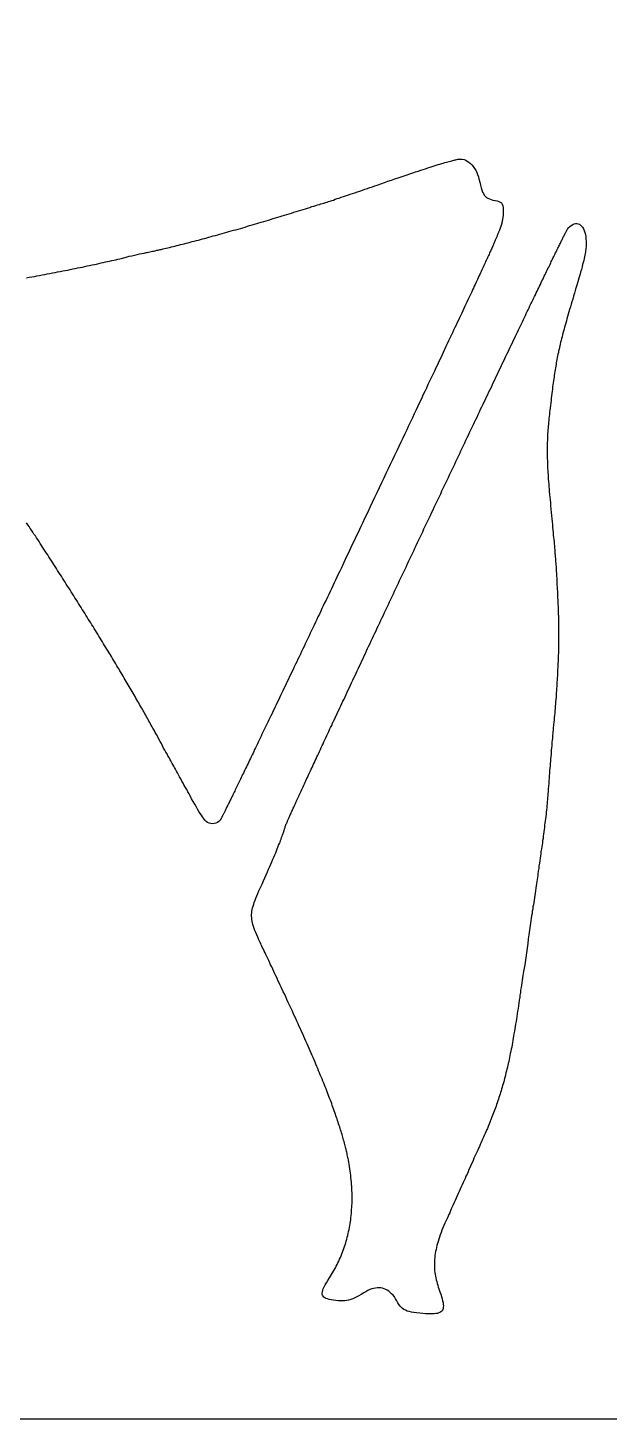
# Model space of a CAD drawing. Header units: millimetres. Extents: x 0 to 300, y 0 to 300.
# Drawn here: x 155.4 to 198.3, y 0 to 102.6 of the extents above; entities that cross this region are included whole.
import ezdxf

# ---------------------------------------------------------------- set-up
doc = ezdxf.new("R2010")
doc.units = ezdxf.units.MM
doc.layers.add('DIS_KONTUR', color=1, linetype='Continuous')
doc.layers.add('IC_DELIKLER', color=5, linetype='Continuous')

msp = doc.modelspace()

# ---------------------------------------------------------------- linework, layer by layer
at = {"layer": 'DIS_KONTUR'}
msp.add_lwpolyline([(0, 300), (300, 300), (300, 0), (0, 0)], close=True, dxfattribs=at)
at = {"layer": 'IC_DELIKLER'}
msp.add_lwpolyline([(155.35, 84.15), (155.54, 84.18), (155.73, 84.21), (155.92, 84.25), (156.11, 84.29), (156.3, 84.32), (156.49, 84.36), (156.68, 84.39), (156.87, 84.43), (157.06, 84.47), (157.25, 84.5), (157.44, 84.54), (157.63, 84.58), (157.82, 84.61), (158.01, 84.65), (158.19, 84.69), (158.38, 84.72), (158.56, 84.76), (158.75, 84.8), (158.93, 84.83), (159.11, 84.87), (159.29, 84.91), (159.47, 84.94), (159.64, 84.98), (159.82, 85.02), (159.99, 85.05), (160.17, 85.09), (160.34, 85.13), (160.5, 85.16), (160.67, 85.2), (160.84, 85.24), (161, 85.27), (161.16, 85.31), (161.32, 85.34), (161.47, 85.38), (161.62, 85.41), (161.77, 85.45), (161.92, 85.48), (162.07, 85.52), (162.21, 85.55), (162.35, 85.58), (162.49, 85.62), (162.62, 85.65), (162.75, 85.68), (162.92, 85.73), (163.11, 85.77), (163.3, 85.81), (163.49, 85.86), (163.68, 85.9), (163.85, 85.94), (164.01, 85.97), (164.15, 86), (164.24, 86.02), (164.33, 86.04), (164.43, 86.06), (164.52, 86.08), (164.62, 86.1), (164.73, 86.12), (164.83, 86.14), (164.94, 86.17), (165.05, 86.19), (165.16, 86.22), (165.28, 86.24), (165.4, 86.27), (165.52, 86.3), (165.64, 86.33), (165.76, 86.36), (165.89, 86.39), (166.02, 86.42), (166.15, 86.45), (166.28, 86.48), (166.42, 86.52), (166.55, 86.55), (166.69, 86.59), (166.83, 86.62), (166.97, 86.66), (167.12, 86.7), (167.26, 86.73), (167.41, 86.77), (167.56, 86.81), (167.71, 86.85), (167.86, 86.89), (168.01, 86.93), (168.16, 86.97), (168.32, 87.01), (168.47, 87.05), (168.63, 87.1), (168.79, 87.14), (168.95, 87.18), (169.11, 87.23), (169.27, 87.27), (169.44, 87.32), (169.6, 87.36), (169.77, 87.41), (169.93, 87.46), (170.1, 87.5), (170.26, 87.55), (170.43, 87.6), (170.6, 87.65), (170.77, 87.69), (170.94, 87.74), (171.11, 87.79), (171.28, 87.84), (171.45, 87.89), (171.62, 87.94), (171.79, 87.99), (171.97, 88.04), (172.14, 88.09), (172.31, 88.14), (172.48, 88.19), (172.65, 88.25), (172.83, 88.3), (173, 88.35), (173.17, 88.4), (173.34, 88.45), (173.52, 88.51), (173.69, 88.56), (173.86, 88.61), (174.03, 88.66), (174.2, 88.72), (174.36, 88.77), (174.53, 88.82), (174.7, 88.87), (174.87, 88.92), (175.04, 88.98), (175.22, 89.03), (175.39, 89.08), (175.56, 89.14), (175.73, 89.19), (175.9, 89.24), (176.06, 89.29), (176.22, 89.34), (176.38, 89.39), (176.53, 89.43), (176.67, 89.48), (176.8, 89.52), (176.93, 89.56), (177.05, 89.59), (177.15, 89.63), (177.25, 89.65), (177.33, 89.68), (177.41, 89.7), (177.5, 89.73), (177.61, 89.77), (177.72, 89.8), (177.84, 89.84), (177.97, 89.88), (178.1, 89.93), (178.24, 89.98), (178.39, 90.02), (178.54, 90.08), (178.7, 90.13), (178.86, 90.18), (179.03, 90.24), (179.2, 90.3), (179.38, 90.36), (179.55, 90.42), (179.73, 90.48), (179.92, 90.54), (180.1, 90.6), (180.28, 90.67), (180.47, 90.73), (180.65, 90.79), (180.84, 90.86), (181.02, 90.92), (181.2, 90.98), (181.47, 91.08), (181.74, 91.17), (181.99, 91.26), (182.24, 91.35), (182.49, 91.43), (182.73, 91.51), (182.96, 91.59), (183.18, 91.67), (183.4, 91.74), (183.61, 91.81), (183.82, 91.88), (184.02, 91.95), (184.21, 92.01), (184.4, 92.08), (184.58, 92.14), (184.76, 92.19), (184.93, 92.25), (185.09, 92.3), (185.25, 92.35), (185.4, 92.4), (185.54, 92.44), (185.68, 92.49), (185.82, 92.53), (185.95, 92.57), (186.07, 92.6), (186.19, 92.64), (186.3, 92.67), (186.41, 92.7), (186.51, 92.73), (186.6, 92.75), (186.69, 92.78), (186.78, 92.8), (186.86, 92.82), (186.93, 92.84), (187, 92.85), (187.07, 92.86), (187.13, 92.88), (187.18, 92.88), (187.23, 92.89), (187.28, 92.9), (187.32, 92.9), (187.35, 92.9), (187.47, 92.89), (187.6, 92.86), (187.72, 92.81), (187.84, 92.75), (187.96, 92.67), (188.07, 92.57), (188.18, 92.47), (188.28, 92.35), (188.38, 92.21), (188.46, 92.07), (188.54, 91.92), (188.6, 91.76), (188.66, 91.6), (188.7, 91.43), (188.75, 91.19), (188.8, 90.97), (188.85, 90.78), (188.9, 90.62), (188.96, 90.47), (189.02, 90.35), (189.09, 90.24), (189.17, 90.15), (189.26, 90.07), (189.35, 90.01), (189.47, 89.96), (189.59, 89.92), (189.73, 89.88), (189.88, 89.85), (190.03, 89.82), (190.16, 89.78), (190.26, 89.73), (190.35, 89.66), (190.41, 89.57), (190.45, 89.46), (190.48, 89.33), (190.49, 89.16), (190.48, 88.97), (190.47, 88.74), (190.44, 88.47), (190.43, 88.45), (190.43, 88.44), (190.43, 88.42), (190.43, 88.41), (190.43, 88.4), (190.42, 88.38), (190.42, 88.37), (190.42, 88.35), (190.42, 88.34), (190.41, 88.32), (190.41, 88.3), (190.41, 88.29), (190.4, 88.27), (190.4, 88.26), (190.4, 88.24), (190.39, 88.22), (190.39, 88.21), (190.38, 88.19), (190.38, 88.17), (190.38, 88.15), (190.37, 88.13), (190.36, 88.11), (190.36, 88.09), (190.35, 88.07), (190.35, 88.05), (190.34, 88.03), (190.33, 88), (190.32, 87.98), (190.32, 87.95), (190.31, 87.93), (190.3, 87.9), (190.29, 87.88), (190.28, 87.85), (190.27, 87.82), (190.26, 87.79), (190.25, 87.76), (190.24, 87.73), (190.22, 87.7), (190.21, 87.66), (190.2, 87.63), (190.18, 87.59), (190.17, 87.56), (190.15, 87.52), (190.14, 87.48), (190.12, 87.44), (190.1, 87.4), (190.09, 87.35), (190.07, 87.31), (190.05, 87.27), (190.03, 87.22), (190.01, 87.17), (189.99, 87.12), (189.97, 87.07), (189.95, 87.02), (189.92, 86.96), (189.9, 86.91), (189.87, 86.85), (189.85, 86.79), (189.82, 86.73), (189.79, 86.67), (189.77, 86.61), (189.74, 86.54), (189.71, 86.48), (189.68, 86.41), (189.65, 86.34), (189.61, 86.26), (189.58, 86.19), (189.55, 86.11), (189.51, 86.04), (189.48, 85.96), (189.44, 85.87), (189.4, 85.79), (189.36, 85.7), (189.32, 85.62), (189.28, 85.53), (189.24, 85.43), (189.19, 85.34), (189.15, 85.24), (189.11, 85.15), (189.06, 85.04), (189.01, 84.94), (188.96, 84.84), (188.91, 84.73), (188.86, 84.62), (188.81, 84.51), (188.76, 84.39), (188.7, 84.27), (188.65, 84.15), (188.59, 84.03), (188.53, 83.91), (188.47, 83.78), (188.41, 83.65), (188.35, 83.52), (188.29, 83.38), (188.23, 83.25), (188.16, 83.11), (188.09, 82.96), (188.02, 82.82), (187.96, 82.67), (187.88, 82.52), (187.81, 82.36), (187.74, 82.21), (187.66, 82.05), (187.59, 81.88), (187.51, 81.72), (187.43, 81.55), (187.35, 81.38), (187.27, 81.2), (187.18, 81.02), (187.1, 80.84), (187.01, 80.66), (186.92, 80.47), (186.83, 80.28), (186.74, 80.09), (186.65, 79.89), (186.56, 79.69), (186.46, 79.49), (186.36, 79.28), (186.26, 79.07), (186.16, 78.86), (186.06, 78.64), (185.96, 78.42), (185.85, 78.19), (185.74, 77.97), (185.63, 77.74), (185.52, 77.5), (185.41, 77.26), (185.3, 77.02), (185.18, 76.78), (185.06, 76.53), (184.94, 76.27), (184.82, 76.02), (184.7, 75.76), (184.57, 75.49), (184.45, 75.22), (184.32, 74.95), (184.19, 74.68), (184.06, 74.4), (183.92, 74.11), (183.79, 73.83), (183.65, 73.53), (183.51, 73.24), (183.37, 72.94), (183.22, 72.64), (183.08, 72.33), (182.93, 72.02), (182.78, 71.7), (182.63, 71.38), (182.48, 71.05), (182.32, 70.73), (182.16, 70.39), (182, 70.06), (181.84, 69.71), (181.68, 69.37), (181.51, 69.02), (181.34, 68.66), (181.17, 68.3), (181, 67.94), (180.83, 67.57), (180.65, 67.2), (180.47, 66.82), (180.29, 66.44), (180.11, 66.05), (180, 65.82), (179.89, 65.6), (179.79, 65.37), (179.68, 65.15), (179.57, 64.92), (179.47, 64.7), (179.36, 64.48), (179.26, 64.26), (179.15, 64.04), (179.05, 63.81), (178.94, 63.59), (178.84, 63.38), (178.74, 63.16), (178.63, 62.94), (178.53, 62.72), (178.43, 62.51), (178.32, 62.29), (178.22, 62.07), (178.12, 61.86), (178.02, 61.65), (177.92, 61.43), (177.82, 61.22), (177.72, 61.01), (177.62, 60.8), (177.52, 60.59), (177.42, 60.38), (177.32, 60.18), (177.22, 59.97), (177.12, 59.76), (177.03, 59.56), (176.93, 59.35), (176.83, 59.15), (176.74, 58.95), (176.64, 58.75), (176.55, 58.54), (176.45, 58.34), (176.36, 58.15), (176.26, 57.95), (176.17, 57.75), (176.08, 57.56), (175.98, 57.36), (175.89, 57.17), (175.8, 56.97), (175.71, 56.78), (175.62, 56.59), (175.53, 56.4), (175.44, 56.21), (175.35, 56.02), (175.26, 55.84), (175.17, 55.65), (175.08, 55.47), (174.99, 55.28), (174.91, 55.1), (174.82, 54.92), (174.73, 54.74), (174.65, 54.56), (174.56, 54.38), (174.48, 54.21), (174.4, 54.03), (174.31, 53.86), (174.23, 53.69), (174.15, 53.51), (174.07, 53.34), (173.99, 53.17), (173.91, 53.01), (173.83, 52.84), (173.75, 52.67), (173.67, 52.51), (173.59, 52.35), (173.51, 52.18), (173.44, 52.02), (173.36, 51.86), (173.28, 51.71), (173.21, 51.55), (173.14, 51.39), (173.06, 51.24), (172.99, 51.09), (172.92, 50.94), (172.84, 50.79), (172.77, 50.64), (172.7, 50.49), (172.63, 50.35), (172.56, 50.2), (172.5, 50.06), (172.43, 49.92), (172.36, 49.78), (172.29, 49.64), (172.23, 49.5), (172.16, 49.37), (172.1, 49.23), (172.04, 49.1), (171.97, 48.97), (171.91, 48.84), (171.85, 48.71), (171.79, 48.59), (171.73, 48.46), (171.67, 48.34), (171.61, 48.22), (171.55, 48.1), (171.49, 47.98), (171.44, 47.86), (171.38, 47.75), (171.33, 47.63), (171.27, 47.52), (171.22, 47.41), (171.17, 47.3), (171.12, 47.19), (171.07, 47.09), (171.01, 46.98), (170.97, 46.88), (170.92, 46.78), (170.87, 46.68), (170.82, 46.59), (170.78, 46.49), (170.73, 46.4), (170.69, 46.31), (170.64, 46.22), (170.6, 46.13), (170.56, 46.04), (170.52, 45.96), (170.48, 45.88), (170.44, 45.79), (170.4, 45.72), (170.36, 45.64), (170.32, 45.56), (170.29, 45.49), (170.25, 45.42), (170.22, 45.35), (170.19, 45.28), (170.15, 45.22), (170.12, 45.15), (170.09, 45.09), (170.06, 45.03), (170.03, 44.97), (170, 44.91), (169.98, 44.86), (169.95, 44.81), (169.93, 44.76), (169.9, 44.71), (169.88, 44.66), (169.86, 44.62), (169.84, 44.58), (169.82, 44.54), (169.8, 44.5), (169.78, 44.46), (169.76, 44.43), (169.74, 44.4), (169.73, 44.37), (169.71, 44.34), (169.7, 44.31), (169.69, 44.29), (169.68, 44.27), (169.67, 44.25), (169.66, 44.23), (169.65, 44.22), (169.64, 44.2), (169.63, 44.19), (169.63, 44.19), (169.63, 44.18), (169.62, 44.17), (169.52, 44.07), (169.41, 44), (169.29, 43.94), (169.17, 43.91), (169.05, 43.9), (168.93, 43.91), (168.81, 43.94), (168.69, 44), (168.59, 44.07), (168.48, 44.17), (168.48, 44.17), (168.44, 44.23), (168.38, 44.3), (168.31, 44.4), (168.24, 44.52), (168.15, 44.66), (168.05, 44.81), (167.95, 44.98), (167.85, 45.16), (167.74, 45.35), (167.62, 45.54), (167.51, 45.74), (167.4, 45.95), (167.32, 46.1), (167.23, 46.25), (167.15, 46.41), (167.06, 46.56), (166.97, 46.72), (166.88, 46.88), (166.8, 47.04), (166.71, 47.2), (166.63, 47.35), (166.55, 47.5), (166.47, 47.64), (166.39, 47.78), (166.32, 47.91), (166.25, 48.04), (166.19, 48.15), (166.13, 48.26), (166.08, 48.35), (166.03, 48.44), (165.97, 48.54), (165.91, 48.65), (165.85, 48.77), (165.77, 48.9), (165.7, 49.04), (165.62, 49.18), (165.54, 49.33), (165.45, 49.48), (165.37, 49.64), (165.28, 49.81), (165.19, 49.97), (165.1, 50.14), (165.01, 50.3), (164.92, 50.47), (164.83, 50.63), (164.74, 50.79), (164.65, 50.95), (164.6, 51.05), (164.54, 51.15), (164.49, 51.26), (164.43, 51.36), (164.37, 51.46), (164.31, 51.57), (164.25, 51.68), (164.19, 51.79), (164.13, 51.89), (164.07, 52), (164.01, 52.12), (163.94, 52.23), (163.88, 52.34), (163.81, 52.45), (163.75, 52.57), (163.68, 52.68), (163.62, 52.8), (163.55, 52.92), (163.48, 53.04), (163.41, 53.15), (163.34, 53.27), (163.27, 53.39), (163.2, 53.52), (163.13, 53.64), (163.06, 53.76), (162.99, 53.88), (162.91, 54.01), (162.84, 54.13), (162.77, 54.26), (162.69, 54.38), (162.62, 54.51), (162.54, 54.64), (162.47, 54.77), (162.39, 54.9), (162.31, 55.03), (162.23, 55.16), (162.16, 55.29), (162.08, 55.42), (162, 55.55), (161.92, 55.68), (161.84, 55.82), (161.76, 55.95), (161.68, 56.08), (161.6, 56.22), (161.52, 56.35), (161.43, 56.49), (161.35, 56.62), (161.27, 56.76), (161.18, 56.9), (161.1, 57.03), (161.02, 57.17), (160.93, 57.31), (160.85, 57.45), (160.76, 57.59), (160.68, 57.73), (160.59, 57.87), (160.51, 58.01), (160.42, 58.15), (160.33, 58.29), (160.25, 58.43), (160.16, 58.57), (160.07, 58.71), (159.98, 58.85), (159.89, 58.99), (159.81, 59.13), (159.72, 59.28), (159.63, 59.42), (159.54, 59.56), (159.45, 59.7), (159.36, 59.85), (159.27, 59.99), (159.18, 60.13), (159.09, 60.28), (159, 60.42), (158.91, 60.56), (158.82, 60.71), (158.73, 60.85), (158.64, 60.99), (158.55, 61.14), (158.46, 61.28), (158.37, 61.42), (158.27, 61.57), (158.18, 61.71), (158.09, 61.85), (158, 62), (157.91, 62.14), (157.82, 62.28), (157.73, 62.43), (157.63, 62.57), (157.54, 62.71), (157.45, 62.86), (157.36, 63), (157.27, 63.14), (157.17, 63.28), (157.08, 63.43), (156.99, 63.57), (156.9, 63.71), (156.81, 63.85), (156.72, 63.99), (156.62, 64.13), (156.53, 64.28), (156.44, 64.42), (156.35, 64.56), (156.26, 64.7), (156.17, 64.84), (156.08, 64.98), (155.99, 65.11), (155.89, 65.25), (155.8, 65.39), (155.71, 65.53), (155.62, 65.67), (155.53, 65.8), (155.44, 65.94), (155.35, 66.08)], dxfattribs=at)
msp.add_lwpolyline([(184.33, 7.81), (184.1, 7.83), (183.9, 7.86), (183.72, 7.89), (183.55, 7.93), (183.41, 7.97), (183.28, 8.03), (183.16, 8.09), (183.06, 8.16), (182.96, 8.25), (182.88, 8.34), (182.79, 8.45), (182.71, 8.58), (182.63, 8.72), (182.55, 8.87), (182.46, 9.01), (182.36, 9.13), (182.26, 9.25), (182.16, 9.35), (182.05, 9.43), (181.94, 9.51), (181.83, 9.57), (181.71, 9.62), (181.59, 9.65), (181.47, 9.68), (181.34, 9.69), (181.21, 9.69), (181.07, 9.67), (180.93, 9.64), (180.79, 9.6), (180.65, 9.55), (180.5, 9.48), (180.35, 9.4), (180.2, 9.31), (180.02, 9.2), (179.85, 9.1), (179.69, 9.01), (179.54, 8.94), (179.39, 8.87), (179.24, 8.82), (179.09, 8.78), (178.95, 8.75), (178.8, 8.73), (178.65, 8.72), (178.49, 8.72), (178.32, 8.73), (178.15, 8.75), (177.97, 8.77), (177.81, 8.79), (177.66, 8.82), (177.54, 8.86), (177.43, 8.9), (177.34, 8.95), (177.26, 9), (177.21, 9.06), (177.17, 9.13), (177.14, 9.2), (177.14, 9.29), (177.15, 9.39), (177.18, 9.5), (177.22, 9.62), (177.28, 9.75), (177.36, 9.9), (177.45, 10.05), (177.55, 10.23), (177.67, 10.42), (177.75, 10.54), (177.83, 10.66), (177.9, 10.78), (177.97, 10.9), (178.04, 11.03), (178.11, 11.15), (178.17, 11.28), (178.24, 11.41), (178.3, 11.53), (178.36, 11.66), (178.42, 11.79), (178.48, 11.92), (178.53, 12.05), (178.59, 12.18), (178.64, 12.32), (178.69, 12.45), (178.74, 12.59), (178.78, 12.72), (178.83, 12.86), (178.87, 13), (178.91, 13.13), (178.95, 13.27), (178.99, 13.41), (179.02, 13.55), (179.06, 13.7), (179.09, 13.84), (179.12, 13.98), (179.15, 14.13), (179.17, 14.27), (179.2, 14.42), (179.22, 14.56), (179.24, 14.71), (179.26, 14.86), (179.28, 15.01), (179.29, 15.16), (179.3, 15.31), (179.31, 15.46), (179.32, 15.61), (179.33, 15.76), (179.34, 15.91), (179.34, 16.07), (179.34, 16.22), (179.34, 16.38), (179.34, 16.53), (179.34, 16.69), (179.33, 16.85), (179.33, 17.01), (179.32, 17.16), (179.31, 17.32), (179.29, 17.48), (179.28, 17.65), (179.26, 17.81), (179.25, 17.97), (179.23, 18.13), (179.2, 18.29), (179.18, 18.46), (179.15, 18.62), (179.13, 18.79), (179.1, 18.95), (179.07, 19.12), (179.05, 19.21), (179.03, 19.3), (179.01, 19.39), (178.99, 19.49), (178.97, 19.58), (178.95, 19.68), (178.93, 19.77), (178.9, 19.87), (178.88, 19.96), (178.85, 20.06), (178.83, 20.16), (178.8, 20.26), (178.78, 20.36), (178.75, 20.47), (178.72, 20.57), (178.69, 20.67), (178.66, 20.78), (178.63, 20.89), (178.6, 20.99), (178.57, 21.1), (178.53, 21.21), (178.5, 21.32), (178.46, 21.43), (178.43, 21.55), (178.39, 21.66), (178.35, 21.78), (178.32, 21.89), (178.28, 22.01), (178.24, 22.13), (178.2, 22.25), (178.15, 22.37), (178.11, 22.49), (178.07, 22.62), (178.02, 22.74), (177.98, 22.87), (177.93, 23), (177.88, 23.13), (177.84, 23.26), (177.79, 23.39), (177.74, 23.52), (177.69, 23.66), (177.63, 23.79), (177.58, 23.93), (177.53, 24.07), (177.47, 24.21), (177.42, 24.35), (177.36, 24.49), (177.3, 24.64), (177.25, 24.78), (177.19, 24.93), (177.13, 25.08), (177.06, 25.23), (177, 25.38), (176.94, 25.54), (176.87, 25.69), (176.81, 25.85), (176.74, 26.01), (176.67, 26.17), (176.61, 26.33), (176.54, 26.49), (176.47, 26.66), (176.39, 26.82), (176.32, 26.99), (176.25, 27.16), (176.17, 27.33), (176.1, 27.5), (176.02, 27.68), (175.94, 27.86), (175.86, 28.03), (175.78, 28.21), (175.7, 28.4), (175.62, 28.58), (175.53, 28.77), (175.45, 28.95), (175.36, 29.14), (175.28, 29.33), (175.19, 29.53), (175.1, 29.72), (175.01, 29.92), (174.92, 30.12), (174.83, 30.32), (174.73, 30.52), (174.64, 30.72), (174.54, 30.93), (174.45, 31.14), (174.35, 31.35), (174.27, 31.51), (174.2, 31.67), (174.12, 31.84), (174.04, 32), (173.96, 32.17), (173.88, 32.34), (173.81, 32.51), (173.73, 32.68), (173.65, 32.84), (173.57, 33.01), (173.49, 33.17), (173.42, 33.34), (173.34, 33.5), (173.27, 33.65), (173.2, 33.81), (173.13, 33.96), (173.06, 34.1), (172.99, 34.25), (172.93, 34.38), (172.87, 34.51), (172.81, 34.64), (172.75, 34.75), (172.7, 34.86), (172.65, 34.97), (172.61, 35.06), (172.57, 35.15), (172.48, 35.35), (172.39, 35.53), (172.31, 35.71), (172.24, 35.88), (172.18, 36.03), (172.12, 36.18), (172.08, 36.32), (172.03, 36.46), (172, 36.59), (171.97, 36.72), (171.95, 36.84), (171.94, 36.96), (171.93, 37.08), (171.93, 37.2), (171.94, 37.32), (171.96, 37.44), (171.98, 37.57), (172.01, 37.69), (172.04, 37.82), (172.09, 37.96), (172.13, 38.1), (172.19, 38.26), (172.25, 38.41), (172.32, 38.58), (172.4, 38.76), (172.48, 38.95), (172.6, 39.2), (172.71, 39.45), (172.81, 39.68), (172.91, 39.91), (173.01, 40.13), (173.1, 40.34), (173.19, 40.54), (173.27, 40.74), (173.35, 40.92), (173.43, 41.1), (173.5, 41.28), (173.57, 41.44), (173.64, 41.6), (173.71, 41.76), (173.77, 41.9), (173.82, 42.04), (173.88, 42.18), (173.93, 42.31), (173.98, 42.43), (174.03, 42.55), (174.07, 42.67), (174.11, 42.77), (174.15, 42.88), (174.19, 42.98), (174.22, 43.07), (174.25, 43.16), (174.28, 43.25), (174.31, 43.33), (174.33, 43.41), (174.35, 43.49), (174.38, 43.56), (174.4, 43.63), (174.4, 43.64), (174.4, 43.66), (174.41, 43.67), (174.41, 43.69), (174.42, 43.71), (174.43, 43.73), (174.44, 43.75), (174.45, 43.78), (174.46, 43.81), (174.47, 43.84), (174.49, 43.87), (174.5, 43.91), (174.52, 43.94), (174.54, 43.98), (174.55, 44.02), (174.57, 44.07), (174.59, 44.11), (174.61, 44.16), (174.64, 44.21), (174.66, 44.26), (174.68, 44.32), (174.71, 44.38), (174.74, 44.43), (174.76, 44.49), (174.79, 44.56), (174.82, 44.62), (174.85, 44.69), (174.88, 44.76), (174.91, 44.83), (174.95, 44.9), (174.98, 44.97), (175.01, 45.05), (175.05, 45.13), (175.09, 45.21), (175.12, 45.29), (175.16, 45.38), (175.2, 45.46), (175.24, 45.55), (175.28, 45.64), (175.32, 45.73), (175.37, 45.82), (175.41, 45.92), (175.45, 46.01), (175.5, 46.11), (175.54, 46.21), (175.59, 46.31), (175.64, 46.42), (175.69, 46.52), (175.74, 46.63), (175.79, 46.74), (175.84, 46.85), (175.89, 46.96), (175.94, 47.07), (175.99, 47.19), (176.05, 47.3), (176.1, 47.42), (176.16, 47.54), (176.21, 47.66), (176.27, 47.79), (176.33, 47.91), (176.39, 48.04), (176.45, 48.16), (176.51, 48.29), (176.57, 48.42), (176.63, 48.55), (176.69, 48.69), (176.75, 48.82), (176.81, 48.96), (176.88, 49.09), (176.94, 49.23), (177.01, 49.37), (177.07, 49.51), (177.14, 49.66), (177.21, 49.8), (177.27, 49.94), (177.34, 50.09), (177.41, 50.24), (177.48, 50.39), (177.55, 50.54), (177.62, 50.69), (177.69, 50.84), (177.76, 50.99), (177.84, 51.15), (177.91, 51.31), (177.98, 51.46), (178.06, 51.62), (178.13, 51.78), (178.21, 51.94), (178.28, 52.1), (178.36, 52.27), (178.43, 52.43), (178.51, 52.59), (178.59, 52.76), (178.67, 52.93), (178.75, 53.09), (178.83, 53.26), (178.9, 53.43), (178.98, 53.6), (179.06, 53.77), (179.15, 53.95), (179.23, 54.12), (179.31, 54.29), (179.39, 54.47), (179.47, 54.65), (179.56, 54.82), (179.64, 55), (179.72, 55.18), (179.81, 55.36), (179.89, 55.54), (179.98, 55.72), (180.06, 55.9), (180.15, 56.08), (180.23, 56.27), (180.32, 56.45), (180.41, 56.64), (180.49, 56.82), (180.58, 57.01), (180.67, 57.19), (180.76, 57.38), (180.85, 57.57), (180.93, 57.76), (181.02, 57.95), (181.11, 58.13), (181.2, 58.33), (181.29, 58.52), (181.38, 58.71), (181.47, 58.9), (181.56, 59.09), (181.65, 59.28), (181.74, 59.48), (181.83, 59.67), (181.93, 59.87), (182.02, 60.06), (182.11, 60.25), (182.2, 60.45), (182.29, 60.65), (182.39, 60.84), (182.48, 61.04), (182.57, 61.24), (182.66, 61.43), (182.76, 61.63), (182.85, 61.83), (182.94, 62.03), (183.04, 62.23), (183.13, 62.42), (183.23, 62.62), (183.32, 62.82), (183.41, 63.02), (183.51, 63.22), (183.6, 63.42), (183.7, 63.62), (183.79, 63.82), (183.89, 64.02), (183.98, 64.22), (184.07, 64.42), (184.17, 64.62), (184.26, 64.82), (184.36, 65.02), (184.45, 65.22), (184.55, 65.42), (184.64, 65.63), (184.74, 65.83), (184.83, 66.03), (184.93, 66.23), (185.02, 66.43), (185.12, 66.63), (185.21, 66.83), (185.31, 67.03), (185.4, 67.23), (185.5, 67.43), (185.59, 67.63), (185.69, 67.83), (185.78, 68.03), (185.88, 68.23), (185.97, 68.43), (186.06, 68.63), (186.16, 68.83), (186.25, 69.03), (186.35, 69.23), (186.44, 69.43), (186.53, 69.62), (186.63, 69.82), (186.72, 70.02), (186.82, 70.22), (186.91, 70.41), (187, 70.61), (187.09, 70.81), (187.19, 71), (187.28, 71.2), (187.37, 71.39), (187.47, 71.59), (187.56, 71.78), (187.65, 71.97), (187.74, 72.17), (187.83, 72.36), (187.92, 72.55), (188.01, 72.74), (188.11, 72.94), (188.2, 73.13), (188.29, 73.32), (188.38, 73.51), (188.47, 73.7), (188.56, 73.88), (188.64, 74.07), (188.73, 74.26), (188.82, 74.45), (188.91, 74.63), (189, 74.82), (189.09, 75), (189.17, 75.18), (189.26, 75.37), (189.35, 75.55), (189.43, 75.73), (189.52, 75.91), (189.61, 76.09), (189.69, 76.27), (189.78, 76.45), (189.86, 76.63), (189.94, 76.81), (190.03, 76.98), (190.11, 77.16), (190.19, 77.33), (190.28, 77.5), (190.36, 77.68), (190.44, 77.85), (190.52, 78.02), (190.6, 78.19), (190.68, 78.36), (190.76, 78.52), (190.84, 78.69), (190.92, 78.86), (191, 79.02), (191.08, 79.19), (191.16, 79.35), (191.23, 79.51), (191.31, 79.67), (191.39, 79.83), (191.46, 79.99), (191.54, 80.14), (191.61, 80.3), (191.69, 80.46), (191.76, 80.61), (191.83, 80.76), (191.91, 80.91), (191.98, 81.06), (192.05, 81.21), (192.12, 81.36), (192.19, 81.51), (192.26, 81.65), (192.33, 81.79), (192.4, 81.94), (192.46, 82.08), (192.53, 82.22), (192.6, 82.36), (192.66, 82.49), (192.73, 82.63), (192.79, 82.76), (192.86, 82.9), (192.92, 83.03), (192.98, 83.16), (193.04, 83.29), (193.1, 83.41), (193.17, 83.54), (193.23, 83.66), (193.28, 83.79), (193.34, 83.91), (193.4, 84.03), (193.46, 84.14), (193.51, 84.26), (193.57, 84.38), (193.62, 84.49), (193.68, 84.6), (193.73, 84.71), (193.78, 84.82), (193.84, 84.93), (193.89, 85.03), (193.94, 85.13), (193.99, 85.24), (194.03, 85.34), (194.08, 85.43), (194.13, 85.53), (194.17, 85.63), (194.22, 85.72), (194.26, 85.81), (194.31, 85.9), (194.35, 85.99), (194.39, 86.07), (194.43, 86.16), (194.47, 86.24), (194.51, 86.32), (194.55, 86.4), (194.59, 86.47), (194.63, 86.55), (194.66, 86.62), (194.7, 86.69), (194.73, 86.76), (194.76, 86.83), (194.79, 86.89), (194.83, 86.95), (194.86, 87.01), (194.88, 87.07), (194.91, 87.13), (194.94, 87.18), (194.97, 87.23), (194.99, 87.28), (195.02, 87.33), (195.04, 87.38), (195.06, 87.42), (195.08, 87.46), (195.1, 87.5), (195.12, 87.54), (195.14, 87.58), (195.16, 87.61), (195.17, 87.64), (195.19, 87.67), (195.2, 87.69), (195.22, 87.72), (195.23, 87.74), (195.24, 87.76), (195.25, 87.78), (195.26, 87.79), (195.26, 87.8), (195.27, 87.81), (195.28, 87.82), (195.28, 87.82), (195.39, 87.93), (195.5, 88.01), (195.61, 88.08), (195.71, 88.12), (195.81, 88.14), (195.91, 88.14), (196.01, 88.12), (196.1, 88.09), (196.18, 88.03), (196.26, 87.96), (196.33, 87.87), (196.4, 87.76), (196.45, 87.63), (196.5, 87.49), (196.54, 87.34), (196.57, 87.16), (196.58, 86.98), (196.59, 86.88), (196.59, 86.79), (196.6, 86.69), (196.6, 86.6), (196.59, 86.52), (196.59, 86.43), (196.58, 86.33), (196.58, 86.24), (196.56, 86.14), (196.55, 86.04), (196.53, 85.93), (196.51, 85.82), (196.49, 85.7), (196.46, 85.57), (196.42, 85.43), (196.39, 85.28), (196.34, 85.12), (196.3, 84.95), (196.25, 84.76), (196.19, 84.56), (196.13, 84.34), (196.06, 84.11), (195.99, 83.86), (195.91, 83.59), (195.82, 83.31), (195.73, 83), (195.67, 82.79), (195.61, 82.58), (195.55, 82.38), (195.49, 82.19), (195.44, 82), (195.38, 81.82), (195.33, 81.64), (195.28, 81.46), (195.23, 81.29), (195.18, 81.13), (195.14, 80.97), (195.09, 80.81), (195.05, 80.65), (195.01, 80.5), (194.97, 80.36), (194.93, 80.21), (194.89, 80.07), (194.86, 79.93), (194.82, 79.79), (194.79, 79.66), (194.75, 79.52), (194.72, 79.39), (194.69, 79.26), (194.66, 79.13), (194.63, 79.01), (194.6, 78.88), (194.57, 78.75), (194.55, 78.63), (194.52, 78.51), (194.5, 78.38), (194.47, 78.26), (194.45, 78.13), (194.42, 78.01), (194.4, 77.88), (194.38, 77.75), (194.36, 77.63), (194.34, 77.5), (194.31, 77.37), (194.29, 77.24), (194.27, 77.1), (194.25, 76.97), (194.23, 76.83), (194.21, 76.69), (194.19, 76.55), (194.17, 76.4), (194.15, 76.25), (194.13, 76.1), (194.11, 75.94), (194.09, 75.78), (194.07, 75.62), (194.05, 75.45), (194.03, 75.28), (194.01, 75.11), (193.99, 74.93), (193.97, 74.74), (193.94, 74.55), (193.92, 74.39), (193.91, 74.23), (193.89, 74.07), (193.87, 73.92), (193.86, 73.77), (193.84, 73.63), (193.83, 73.48), (193.82, 73.34), (193.8, 73.2), (193.79, 73.07), (193.78, 72.93), (193.77, 72.8), (193.76, 72.66), (193.76, 72.53), (193.75, 72.4), (193.74, 72.27), (193.74, 72.14), (193.73, 72.01), (193.73, 71.88), (193.73, 71.75), (193.73, 71.62), (193.72, 71.49), (193.72, 71.36), (193.72, 71.23), (193.73, 71.09), (193.73, 70.96), (193.73, 70.82), (193.74, 70.68), (193.74, 70.54), (193.75, 70.39), (193.75, 70.24), (193.76, 70.09), (193.77, 69.94), (193.78, 69.78), (193.79, 69.62), (193.8, 69.46), (193.81, 69.29), (193.82, 69.12), (193.84, 68.94), (193.85, 68.76), (193.87, 68.57), (193.88, 68.38), (193.9, 68.18), (193.92, 67.98), (193.94, 67.77), (193.96, 67.55), (193.98, 67.33), (194, 67.1), (194.03, 66.85), (194.05, 66.61), (194.07, 66.38), (194.09, 66.16), (194.11, 65.95), (194.13, 65.75), (194.15, 65.55), (194.17, 65.36), (194.18, 65.18), (194.2, 65.01), (194.21, 64.85), (194.23, 64.68), (194.24, 64.53), (194.26, 64.38), (194.27, 64.24), (194.28, 64.09), (194.29, 63.96), (194.3, 63.83), (194.31, 63.7), (194.32, 63.57), (194.33, 63.45), (194.34, 63.33), (194.35, 63.21), (194.36, 63.09), (194.37, 62.97), (194.38, 62.85), (194.38, 62.74), (194.39, 62.62), (194.4, 62.5), (194.41, 62.38), (194.41, 62.26), (194.42, 62.14), (194.43, 62.01), (194.43, 61.89), (194.44, 61.76), (194.45, 61.62), (194.45, 61.49), (194.46, 61.34), (194.47, 61.2), (194.48, 61.05), (194.48, 60.89), (194.49, 60.73), (194.5, 60.56), (194.51, 60.38), (194.51, 60.2), (194.52, 60.06), (194.53, 59.92), (194.53, 59.78), (194.54, 59.64), (194.54, 59.5), (194.54, 59.36), (194.55, 59.21), (194.55, 59.07), (194.55, 58.93), (194.56, 58.79), (194.56, 58.65), (194.56, 58.5), (194.56, 58.36), (194.56, 58.22), (194.56, 58.07), (194.57, 57.93), (194.56, 57.79), (194.56, 57.64), (194.56, 57.5), (194.56, 57.35), (194.56, 57.21), (194.56, 57.06), (194.56, 56.91), (194.55, 56.77), (194.55, 56.62), (194.55, 56.47), (194.54, 56.32), (194.54, 56.17), (194.53, 56.02), (194.53, 55.87), (194.52, 55.72), (194.52, 55.57), (194.51, 55.42), (194.5, 55.27), (194.5, 55.11), (194.49, 54.96), (194.48, 54.8), (194.47, 54.65), (194.46, 54.49), (194.45, 54.34), (194.44, 54.18), (194.43, 54.02), (194.42, 53.86), (194.41, 53.7), (194.4, 53.54), (194.39, 53.38), (194.38, 53.22), (194.36, 53.06), (194.35, 52.89), (194.34, 52.73), (194.32, 52.56), (194.31, 52.39), (194.3, 52.23), (194.28, 52.06), (194.27, 51.89), (194.25, 51.72), (194.23, 51.55), (194.22, 51.38), (194.2, 51.2), (194.19, 51.11), (194.18, 51.01), (194.17, 50.9), (194.16, 50.79), (194.15, 50.68), (194.14, 50.56), (194.13, 50.44), (194.12, 50.32), (194.11, 50.19), (194.09, 50.06), (194.08, 49.92), (194.07, 49.78), (194.06, 49.63), (194.05, 49.49), (194.03, 49.33), (194.02, 49.18), (194.01, 49.02), (193.99, 48.86), (193.98, 48.69), (193.97, 48.52), (193.95, 48.35), (193.94, 48.17), (193.93, 48), (193.91, 47.81), (193.9, 47.63), (193.88, 47.44), (193.87, 47.25), (193.85, 47.06), (193.84, 46.86), (193.82, 46.66), (193.81, 46.46), (193.79, 46.25), (193.78, 46.12), (193.77, 45.98), (193.76, 45.83), (193.75, 45.68), (193.73, 45.53), (193.72, 45.38), (193.7, 45.23), (193.69, 45.07), (193.67, 44.91), (193.66, 44.76), (193.64, 44.6), (193.62, 44.43), (193.6, 44.27), (193.58, 44.11), (193.56, 43.95), (193.54, 43.78), (193.52, 43.62), (193.5, 43.46), (193.48, 43.3), (193.46, 43.13), (193.44, 42.97), (193.42, 42.82), (193.39, 42.66), (193.37, 42.5), (193.35, 42.35), (193.33, 42.2), (193.3, 42.05), (193.29, 41.95), (193.27, 41.82), (193.25, 41.68), (193.23, 41.52), (193.2, 41.35), (193.18, 41.17), (193.15, 40.98), (193.12, 40.78), (193.1, 40.59), (193.07, 40.39), (193.05, 40.2), (193.03, 40.07), (193.01, 39.94), (192.99, 39.79), (192.97, 39.64), (192.95, 39.48), (192.92, 39.31), (192.9, 39.14), (192.87, 38.96), (192.85, 38.79), (192.82, 38.61), (192.79, 38.44), (192.77, 38.26), (192.74, 38.09), (192.71, 37.92), (192.68, 37.76), (192.66, 37.6), (192.63, 37.45), (192.61, 37.28), (192.58, 37.11), (192.55, 36.93), (192.52, 36.75), (192.49, 36.57), (192.47, 36.39), (192.44, 36.22), (192.42, 36.04), (192.39, 35.87), (192.37, 35.71), (192.35, 35.56), (192.33, 35.42), (192.32, 35.28), (192.3, 35.16), (192.29, 35.06), (192.28, 34.9), (192.26, 34.73), (192.23, 34.56), (192.21, 34.38), (192.18, 34.19), (192.16, 34.01), (192.13, 33.83), (192.1, 33.66), (192.08, 33.5), (192.05, 33.36), (192.03, 33.25), (192.01, 33.13), (191.99, 33), (191.96, 32.86), (191.94, 32.7), (191.91, 32.53), (191.89, 32.36), (191.86, 32.18), (191.83, 32), (191.8, 31.82), (191.77, 31.63), (191.75, 31.45), (191.72, 31.27), (191.7, 31.1), (191.67, 30.89), (191.64, 30.68), (191.61, 30.48), (191.58, 30.28), (191.55, 30.08), (191.52, 29.88), (191.49, 29.69), (191.46, 29.5), (191.43, 29.32), (191.4, 29.13), (191.37, 28.95), (191.34, 28.77), (191.31, 28.6), (191.28, 28.42), (191.25, 28.25), (191.22, 28.09), (191.2, 27.92), (191.17, 27.76), (191.14, 27.59), (191.11, 27.43), (191.07, 27.28), (191.04, 27.12), (191.01, 26.97), (190.98, 26.82), (190.95, 26.67), (190.92, 26.52), (190.89, 26.37), (190.86, 26.23), (190.82, 26.09), (190.79, 25.94), (190.76, 25.8), (190.73, 25.67), (190.69, 25.53), (190.66, 25.39), (190.62, 25.26), (190.59, 25.12), (190.55, 24.99), (190.52, 24.86), (190.48, 24.73), (190.44, 24.6), (190.41, 24.47), (190.37, 24.34), (190.33, 24.21), (190.29, 24.09), (190.25, 23.96), (190.21, 23.83), (190.17, 23.71), (190.13, 23.58), (190.09, 23.46), (190.05, 23.33), (190, 23.21), (189.96, 23.08), (189.91, 22.96), (189.87, 22.83), (189.82, 22.71), (189.78, 22.58), (189.73, 22.46), (189.68, 22.33), (189.63, 22.21), (189.58, 22.08), (189.53, 21.96), (189.48, 21.83), (189.43, 21.7), (189.37, 21.57), (189.32, 21.44), (189.26, 21.31), (189.21, 21.18), (189.15, 21.05), (189.09, 20.92), (189.03, 20.78), (188.97, 20.65), (188.93, 20.56), (188.89, 20.46), (188.84, 20.35), (188.79, 20.24), (188.73, 20.11), (188.67, 19.98), (188.61, 19.84), (188.54, 19.69), (188.47, 19.54), (188.4, 19.39), (188.33, 19.23), (188.26, 19.06), (188.19, 18.9), (188.11, 18.73), (188.04, 18.57), (187.96, 18.4), (187.89, 18.23), (187.82, 18.07), (187.74, 17.91), (187.67, 17.75), (187.6, 17.6), (187.53, 17.44), (187.46, 17.28), (187.39, 17.12), (187.32, 16.96), (187.24, 16.79), (187.17, 16.63), (187.09, 16.46), (187.02, 16.3), (186.95, 16.13), (186.87, 15.97), (186.8, 15.81), (186.73, 15.66), (186.66, 15.51), (186.6, 15.36), (186.54, 15.22), (186.48, 15.09), (186.42, 14.97), (186.37, 14.85), (186.32, 14.74), (186.27, 14.64), (186.19, 14.46), (186.11, 14.28), (186.04, 14.1), (185.97, 13.93), (185.9, 13.76), (185.84, 13.59), (185.78, 13.43), (185.73, 13.27), (185.68, 13.11), (185.64, 12.95), (185.6, 12.8), (185.56, 12.65), (185.53, 12.5), (185.5, 12.35), (185.47, 12.21), (185.45, 12.06), (185.44, 11.92), (185.42, 11.78), (185.42, 11.64), (185.41, 11.5), (185.41, 11.36), (185.41, 11.23), (185.42, 11.09), (185.43, 10.95), (185.45, 10.82), (185.47, 10.68), (185.49, 10.55), (185.51, 10.41), (185.54, 10.28), (185.58, 10.14), (185.62, 10.01), (185.66, 9.87), (185.7, 9.73), (185.75, 9.6), (185.82, 9.4), (185.89, 9.21), (185.94, 9.04), (185.99, 8.88), (186.02, 8.73), (186.05, 8.6), (186.07, 8.48), (186.08, 8.36), (186.07, 8.26), (186.06, 8.17), (186.03, 8.09), (186, 8.02), (185.95, 7.96), (185.89, 7.91), (185.81, 7.86), (185.73, 7.83), (185.63, 7.8), (185.52, 7.78), (185.39, 7.76), (185.25, 7.76), (185.1, 7.76), (184.93, 7.76), (184.75, 7.77), (184.55, 7.79), (184.33, 7.81)], close=True, dxfattribs=at)

doc.saveas('drawing.dxf')
